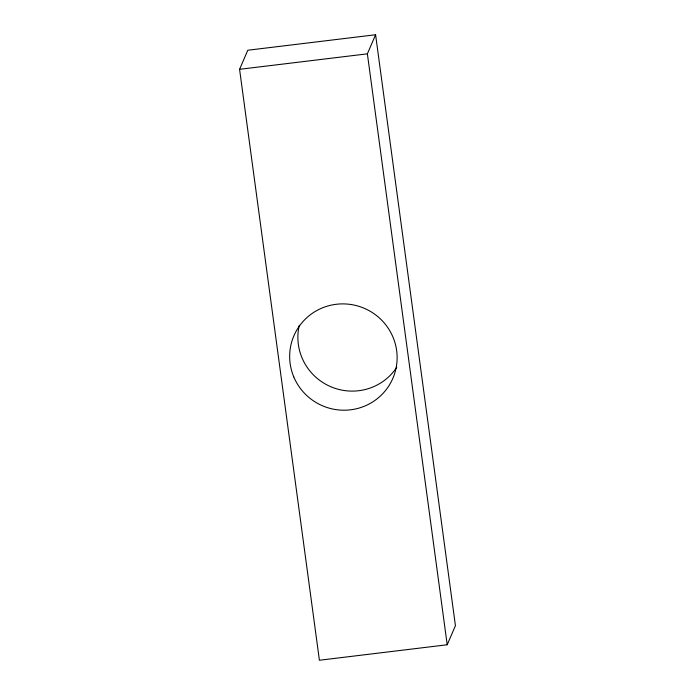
<?xml version="1.0" encoding="UTF-8"?>
<svg xmlns="http://www.w3.org/2000/svg" width="695" height="695" viewBox="0 0 695 695"><rect width="100%" height="100%" fill="white"/><g stroke="black" fill="none" stroke-linecap="round" stroke-linejoin="round"><path stroke-width="1.04" d="M239.575 69.318L247.794 50.24L375.595 34.75L455.425 625.682L447.206 644.76L319.405 660.25L239.575 69.318L367.377 53.836L375.595 34.75M367.377 53.836L447.206 644.76M396.784 367.238A53.854 53.02 23.3 0 1 330.655 386.663A53.854 53.02 23.3 0 1 299.284 325.295M293.794 376.933A53.854 53.02 23.3 0 0 386.09 389.791A53.854 53.02 23.3 0 0 350.289 304.41A53.854 53.02 23.3 0 0 293.794 376.933"/></g></svg>
